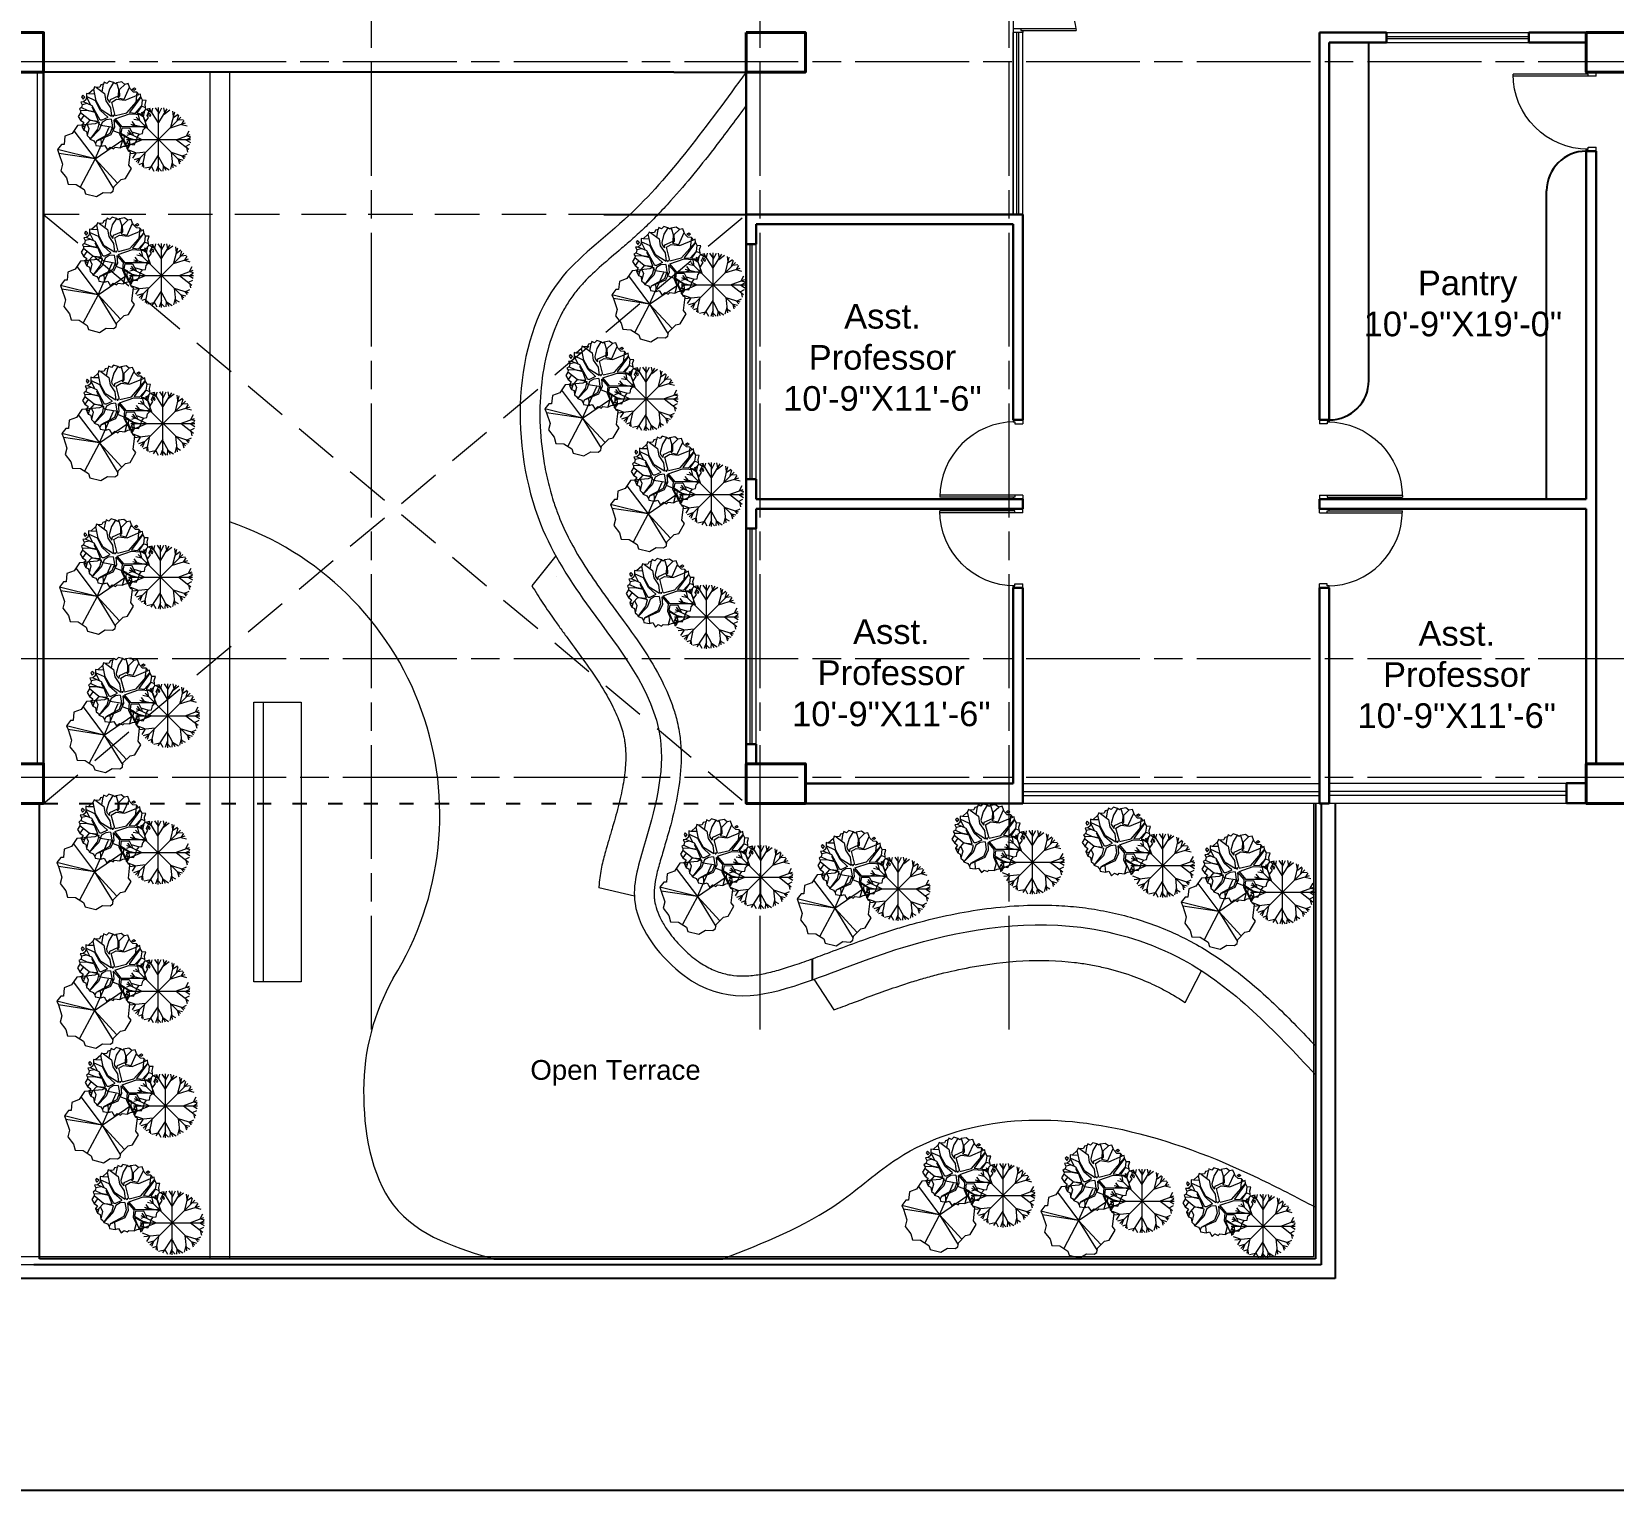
# Model space of a CAD drawing. Header units: inches. Extents: x -12 to 20935469, y -1604 to 24729220.
# Drawn here: x 20824778 to 20825578, y 24716552 to 24717290 of the extents above; entities that cross this region are included whole.
import ezdxf

# ---------------------------------------------------------------- set-up
doc = ezdxf.new("R2010")
doc.units = ezdxf.units.IN
doc.header["$LTSCALE"] = 0.03
doc.header["$MEASUREMENT"] = 0
for name, pattern in [('ACAD_ISO03W100', [30, 12, -18]), ('ACAD_ISO08W100', [36, 24, -3, 6, -3]), ('DASHED2', [0.375, 0.25, -0.125])]:
    doc.linetypes.add(name, pattern=pattern)
for name, color, linetype, lineweight in [('column', 1, 'Continuous', 40), ('Door', 7, 'Continuous', 18), ('Dot', 253, 'Continuous', 0), ('Grid Line', 252, 'Continuous', 18), ('Hatch', 253, 'Continuous', 15), ('hatch-1', 253, 'Continuous', 5), ('ILLUSTR-TREE', 74, 'Continuous', 0), ('Main Wall', 7, 'Continuous', 30), ('wind.', 150, 'Continuous', 20)]:
    doc.layers.add(name, color=color, linetype=linetype, lineweight=lineweight)
doc.layers.add('FUR', color=251, linetype='Continuous')
doc.layers.add('TEXT', color=7, linetype='Continuous')
doc.styles.add('2', font='swisscl.ttf')
doc.styles.add('ATTR', font='romans.shx', dxfattribs={"width": 0.8, "height": 0.7})

# ---------------------------------------------------------------- blocks, each defined once
blk = doc.blocks.new('fff')
at = {"layer": 'Grid Line', "color": 252, "linetype": 'ACAD_ISO08W100', "lineweight": 9, "ltscale": 80, "true_color": 0x939598}
for p, q in [((20831844.25, 24723521.1), (20831844.25, 24724698.78)), ((20832040.78, 24723521.1), (20832040.78, 24724698.78)), ((20832166.78, 24723521.11), (20832166.78, 24724698.79)), ((20833096.95, 24724010.75), (20830726.15, 24724010.75)), ((20833096.95, 24723708.72), (20830726.15, 24723708.72)), ((20833096.95, 24723648.75), (20830726.15, 24723648.75))]:
    blk.add_line(p, q, dxfattribs=at)
blk = doc.blocks.new('A$C36295410')
at = {"layer": 'Door'}
for p, q in [((1, 4), (1, 32)), ((2, 0), (2, 31.98)), ((58, 0), (58, 31.98)), ((59, 4), (59, 32)), ((1, 5), (0, 5)), ((2, 4), (1, 4)), ((58, 4), (59, 4)), ((59, 5), (60, 5)), ((2, 0), (0, 0)), ((58, 0), (60, 0))]:
    blk.add_line(p, q, dxfattribs=at)
for centre, start, end in [((-2.53, -0.34), 0.59063, 83.77826), ((62.53, -0.34), 96.22174, 179.40937)]:
    blk.add_arc(centre, 32.53, start, end, dxfattribs=at)
blk = doc.blocks.new('$D40')
at = {"layer": 'Door'}
for p, q in [((1, 4), (1, 42)), ((2, 0), (2, 41.99)), ((1, 5), (0, 5)), ((2, 0), (0, 0)), ((2, 4), (1, 4)), ((39, 4), (38, 4)), ((38, 4), (38, 0)), ((40, 0), (38, 0)), ((40, 5), (38.99, 5)), ((39, 5), (39, 4))]:
    blk.add_line(p, q, dxfattribs=at)
blk.add_arc((1, 4), 38, 0, 90, dxfattribs=at)
blk = doc.blocks.new('TREE_009')
at = {"layer": 'ILLUSTR-TREE'}
for p, q in [((-12174.2, 13910.3), (-12175.7, 13905.2)), ((-12166.7, 13906.7), (-12174.2, 13910.3)), ((-12160.5, 13912.9), (-12166.7, 13906.7)), ((-12149.3, 13909.5), (-12160.5, 13912.9)), ((-12149.3, 13909.5), (-12160.3, 13891.8)), ((-12144, 13905.9), (-12149.3, 13909.5)), ((-12140.5, 13908.8), (-12144, 13905.9)), ((-12126.8, 13911.1), (-12140.5, 13908.8)), ((-12140.5, 13908.8), (-12134.4, 13889)), ((-12118.3, 13904.7), (-12126.8, 13911.1)), ((-12108.9, 13906.7), (-12118.3, 13904.7)), ((-12105.2, 13896.8), (-12108.9, 13906.7)), ((-12232, 13875), (-12235.4, 13870.6)), ((-12235.4, 13870.6), (-12231.3, 13864.4)), ((-12226.5, 13869.7), (-12232, 13875)), ((-12231.3, 13864.4), (-12226.5, 13869.7)), ((-12223.7, 13862.7), (-12230.1, 13857.3)), ((-12222.4, 13870.7), (-12223.7, 13862.7)), ((-12222.4, 13880.3), (-12222.4, 13870.7)), ((-12216.4, 13879.1), (-12222.4, 13880.3)), ((-12197.7, 13860.1), (-12222.4, 13871.4)), ((-12222.4, 13870.7), (-12212.5, 13850.2)), ((-12202.6, 13891.8), (-12216.4, 13879.1)), ((-12199.9, 13878.4), (-12216.4, 13879.1)), ((-12200.4, 13897.9), (-12202.6, 13891.8)), ((-12196, 13860.1), (-12202.6, 13891.8)), ((-12195.5, 13896.1), (-12200.4, 13897.9)), ((-12185.9, 13897), (-12195.5, 13896.1)), ((-12195.5, 13896.1), (-12173.5, 13879.8)), ((-12183.2, 13903.2), (-12185.9, 13897)), ((-12175.7, 13905.2), (-12183.2, 13903.2)), ((-12179.5, 13884.1), (-12175.7, 13905.2)), ((-12173.5, 13879.8), (-12170.2, 13860.1)), ((-12160.3, 13891.8), (-12166.3, 13869.3)), ((-12166.3, 13869.3), (-12165.2, 13863.6)), ((-12165.2, 13863.6), (-12158.6, 13855.2)), ((-12158.6, 13855.2), (-12157.5, 13863.6)), ((-12157.5, 13863.6), (-12135.5, 13873.5)), ((-12153.7, 13856.6), (-12140.5, 13864.3)), ((-12140.5, 13864.3), (-12117.3, 13861.5)), ((-12132.7, 13872.8), (-12137.2, 13867.9)), ((-12136.6, 13867.9), (-12120.1, 13864.3)), ((-12135, 13873.5), (-12134.4, 13890.4)), ((-12133.3, 13891.1), (-12132.7, 13872.8)), ((-12132.1, 13891.3), (-12118.3, 13904.7)), ((-12120.1, 13864.3), (-12105.2, 13896.8)), ((-12117.3, 13861.5), (-12079.9, 13877)), ((-12112.4, 13827.6), (-12075, 13870.7)), ((-12102.7, 13891.7), (-12105.2, 13896.8)), ((-12075, 13870), (-12105.2, 13828.4)), ((-12095.1, 13883.8), (-12102.7, 13891.7)), ((-12097.9, 13891.8), (-12092.4, 13895.4)), ((-12093, 13888.3), (-12097.9, 13891.8)), ((-12085.4, 13883.4), (-12095.1, 13883.8)), ((-12088, 13891.8), (-12093, 13888.3)), ((-12092.4, 13895.4), (-12088, 13891.8)), ((-12085.4, 13883.4), (-12088.7, 13855.2)), ((-12079.9, 13877), (-12085.4, 13883.4)), ((-12075.9, 13878.5), (-12079.9, 13877)), ((-12075, 13870.7), (-12075.9, 13878.5)), ((-12070, 13861.5), (-12075, 13870.7)), ((-12238.9, 13827.6), (-12245.1, 13817.7)), ((-12235.6, 13841.8), (-12241.6, 13838)), ((-12241.6, 13838), (-12238.4, 13832.6)), ((-12238.4, 13832.6), (-12238.9, 13827.6)), ((-12213.6, 13807.2), (-12238.9, 13827.6)), ((-12221.3, 13833.3), (-12238.4, 13832.6)), ((-12229.6, 13819.9), (-12238.4, 13807.2)), ((-12230.1, 13857.3), (-12237.5, 13856.5)), ((-12237.5, 13856.5), (-12234, 13849.5)), ((-12234, 13849.5), (-12235.6, 13841.8)), ((-12235.6, 13841.8), (-12220.2, 13834.7)), ((-12220.8, 13852.3), (-12234, 13849.5)), ((-12206.5, 13846.7), (-12230.1, 13857.3)), ((-12198.8, 13828.4), (-12221.3, 13833.3)), ((-12220.2, 13834.7), (-12201.5, 13831.2)), ((-12185, 13807.2), (-12206.5, 13846.7)), ((-12202.1, 13833.3), (-12206.5, 13842.5)), ((-12201.5, 13831.2), (-12202.1, 13833.3)), ((-12190, 13805.1), (-12198.8, 13828.4)), ((-12184.5, 13834), (-12197.7, 13860.1)), ((-12182.3, 13835.4), (-12196, 13860.1)), ((-12164.1, 13815.7), (-12184.5, 13834)), ((-12154.2, 13817.8), (-12182.3, 13835.4)), ((-12170.2, 13860.1), (-12157, 13841.1)), ((-12157, 13841.1), (-12154.2, 13818.5)), ((-12144.3, 13820.6), (-12153.7, 13856.6)), ((-12150.4, 13819.9), (-12150.9, 13817.8)), ((-12147.6, 13820.6), (-12150.4, 13819.9)), ((-12148.7, 13818.5), (-12147.6, 13820.6)), ((-12144.3, 13811.4), (-12105.8, 13824.8)), ((-12143.8, 13819.9), (-12112.4, 13827.6)), ((-12105.8, 13824.8), (-12070.6, 13822.7)), ((-12105.2, 13828.4), (-12089.3, 13826.9)), ((-12089.3, 13826.9), (-12072.8, 13845.3)), ((-12072.8, 13845.3), (-12085.4, 13826.9)), ((-12085.4, 13826.2), (-12071.1, 13824.8)), ((-12072.2, 13845.3), (-12070, 13861.5)), ((-12072.2, 13845.3), (-12062.3, 13841.8)), ((-12071.1, 13824.8), (-12061.2, 13836.1)), ((-12070.6, 13822.7), (-12061.8, 13803)), ((-12060.1, 13860.9), (-12070, 13861.5)), ((-12063.5, 13850.3), (-12060.1, 13860.9)), ((-12062.3, 13841.8), (-12063.5, 13850.3)), ((-12061.2, 13836.1), (-12062.3, 13841.8)), ((-12049.1, 13838.8), (-12061.2, 13836.1)), ((-12058, 13820.3), (-12049.1, 13838.8)), ((-12053.9, 13815), (-12058, 13820.3)), ((-12051.8, 13826.5), (-12053.9, 13822.1)), ((-12053.9, 13822.1), (-12049.7, 13817.7)), ((-12047.7, 13822.1), (-12051.8, 13826.5)), ((-12049.7, 13817.7), (-12047.7, 13822.1)), ((-12245.1, 13817.7), (-12238.4, 13807.2)), ((-12238.4, 13807.2), (-12229.9, 13800.9)), ((-12229.9, 13800.9), (-12235.1, 13793.1)), ((-12227.4, 13788.9), (-12235.1, 13793.1)), ((-12235.1, 13793.1), (-12232.7, 13786.8)), ((-12232.7, 13786.8), (-12229.6, 13780.4)), ((-12225.7, 13793.1), (-12229.6, 13780.4)), ((-12229.6, 13780.4), (-12222.4, 13777.1)), ((-12213.6, 13807.2), (-12225.7, 13793.1)), ((-12222.4, 13777.1), (-12220.8, 13765.6)), ((-12221.3, 13797.3), (-12215.8, 13785.3)), ((-12215.8, 13785.3), (-12220.8, 13765.6)), ((-12186.7, 13800.8), (-12213.6, 13807.2)), ((-12213.1, 13807.2), (-12190, 13805.1)), ((-12212.5, 13755), (-12191.6, 13783.2)), ((-12187.8, 13781.1), (-12212.5, 13755.7)), ((-12191.1, 13783.2), (-12186.7, 13800.8)), ((-12180.1, 13801.6), (-12187.8, 13781.1)), ((-12180.6, 13807.2), (-12185, 13807.2)), ((-12164.1, 13815), (-12180.6, 13807.2)), ((-12168.5, 13808.6), (-12180.1, 13801.6)), ((-12155.3, 13810), (-12168.5, 13808.6)), ((-12152, 13789.6), (-12158.6, 13771.2)), ((-12146.5, 13787.4), (-12155.9, 13767.7)), ((-12155.3, 13810), (-12152, 13789.6)), ((-12150.9, 13817.8), (-12148.7, 13818.5)), ((-12148.2, 13809.3), (-12131.1, 13789.6)), ((-12148.2, 13808.6), (-12146.5, 13787.4)), ((-12144.3, 13810.7), (-12127.2, 13790.3)), ((-12131.1, 13789.6), (-12132.7, 13769.8)), ((-12126.7, 13786), (-12128.9, 13772.6)), ((-12127.2, 13790.3), (-12064.5, 13790.3)), ((-12126.7, 13786), (-12105.2, 13786.7)), ((-12105.2, 13786.7), (-12095.9, 13768.4)), ((-12070.4, 13771), (-12068.3, 13781.5)), ((-12068.3, 13781.5), (-12063.5, 13786.8)), ((-12064.5, 13790.3), (-12061.4, 13796.5)), ((-12063.5, 13786.8), (-12064.5, 13790.3)), ((-12061.8, 13803), (-12053.9, 13815)), ((-12061.4, 13796.5), (-12061.8, 13803)), ((-12220.8, 13765.6), (-12214.8, 13760.4)), ((-12214.8, 13760.4), (-12212.5, 13755.7)), ((-12212.5, 13755.7), (-12202.4, 13751.6)), ((-12202.4, 13751.6), (-12197.7, 13744.4)), ((-12194.9, 13750.8), (-12197.7, 13744.4)), ((-12197.7, 13744.4), (-12196.9, 13739.2)), ((-12196.9, 13739.2), (-12181.7, 13736.7)), ((-12158.6, 13771.2), (-12194.9, 13751.5)), ((-12155.9, 13767.7), (-12194.9, 13750.8)), ((-12183.4, 13755), (-12181.7, 13736.7)), ((-12181.7, 13736.7), (-12172.8, 13739.2)), ((-12172.8, 13739.2), (-12165.3, 13726.9)), ((-12165.3, 13726.9), (-12157.7, 13733.9)), ((-12157.7, 13733.9), (-12148.8, 13729.5)), ((-12148.8, 13729.5), (-12144.6, 13733.9)), ((-12144.6, 13733.9), (-12130.5, 13732.4)), ((-12132.7, 13769.8), (-12125, 13752.9)), ((-12125, 13752.9), (-12130.5, 13732.4)), ((-12130.5, 13732.4), (-12122, 13736.6)), ((-12130, 13769.8), (-12116.2, 13737.4)), ((-12129.4, 13769.1), (-12106.3, 13757.1)), ((-12128.9, 13772.6), (-12106.3, 13758.5)), ((-12122, 13736.6), (-12116.2, 13737.4)), ((-12116.2, 13737.4), (-12112.3, 13748)), ((-12108.3, 13740.7), (-12113.8, 13737.2)), ((-12113.8, 13737.2), (-12113.2, 13730.1)), ((-12113.2, 13730.1), (-12107.7, 13734.4)), ((-12112.3, 13748), (-12105.2, 13742.3)), ((-12107.7, 13734.4), (-12108.3, 13740.7)), ((-12106.3, 13758.5), (-12086, 13753.6)), ((-12106.3, 13757.1), (-12105.2, 13742.3)), ((-12105.2, 13742.3), (-12093.1, 13741)), ((-12099.7, 13776.2), (-12078.3, 13769.8)), ((-12093.1, 13741), (-12086, 13753.6)), ((-12086, 13753.6), (-12084.8, 13761.3)), ((-12084.8, 13761.3), (-12078.3, 13769.8)), ((-12078.3, 13769.8), (-12070.4, 13771))]:
    blk.add_line(p, q, dxfattribs=at)
at = {"layer": 'ILLUSTR-TREE', "style": 'ATTR', "width": 0.8, "flags": 9}
blk.add_attdef('ESTCODE', (-12147.6, 13820.6), '', height=1.05, dxfattribs=at)
blk = doc.blocks.new('TREE_018')
at = {"layer": 'ILLUSTR-TREE'}
for p, q in [((-11053.7, 14115.6), (-11060.6, 14112.1)), ((-11046.1, 14107.7), (-11053.7, 14115.6)), ((-11138.3, 14080.3), (-11140.4, 14059.2)), ((-11119.7, 14087.4), (-11138.3, 14080.3)), ((-11106, 14107.7), (-11119.7, 14087.4)), ((-11115.1, 14094.2), (-11061.1, 14022.2)), ((-11060.6, 14112.1), (-11106, 14107.7)), ((-11061.1, 14022.2), (-11025.1, 14103.2)), ((-11061.1, 14022.2), (-10987.7, 14072.4)), ((-11014.5, 14102.4), (-11046.1, 14107.7)), ((-11014.5, 14094.4), (-11014.5, 14102.4)), ((-10985.6, 14083), (-11014.5, 14094.4)), ((-10987, 14070.6), (-10985.6, 14083)), ((-11147.2, 14059.2), (-11157.5, 14046)), ((-11061.1, 14022.2), (-11157.5, 14046)), ((-11157.5, 14046), (-11153.4, 14036.3)), ((-11061.1, 14022.2), (-11153.4, 14036.3)), ((-11153.4, 14036.3), (-11144.5, 14008.9)), ((-11140.4, 14059.2), (-11147.2, 14059.2)), ((-10975.3, 14042.4), (-10987, 14070.6)), ((-10970.5, 14039.8), (-10975.3, 14042.4)), ((-10974.6, 14006.3), (-10970.5, 14039.8)), ((-11144.5, 14008.9), (-11148.6, 13992.2)), ((-11148.6, 13992.2), (-11134.2, 13973.7)), ((-11061.1, 14022.2), (-11099.1, 13950.3)), ((-11061.1, 14022.2), (-11003.8, 13960)), ((-11061.1, 14022.2), (-11013.8, 13945.4)), ((-10982.9, 13971.9), (-10967.7, 13997.5)), ((-10967.7, 13997.5), (-10974.6, 14006.3)), ((-11134.2, 13973.7), (-11130, 13957.8)), ((-11130, 13957.8), (-11109.4, 13956.9)), ((-11109.4, 13956.9), (-11088.8, 13943.7)), ((-11014.5, 13940.2), (-11013.1, 13950.7)), ((-11013.1, 13950.7), (-10994.6, 13969.2)), ((-10994.6, 13969.2), (-10982.9, 13971.9)), ((-11088.8, 13943.7), (-11085.3, 13933.1)), ((-11085.3, 13933.1), (-11057.8, 13926)), ((-11057.8, 13926), (-11040.6, 13936.6)), ((-11040.6, 13936.6), (-11021.4, 13935.7)), ((-11021.4, 13935.7), (-11014.5, 13940.2))]:
    blk.add_line(p, q, dxfattribs=at)
at = {"layer": 'ILLUSTR-TREE', "style": 'ATTR', "width": 0.8, "flags": 9}
blk.add_attdef('ESTCODE', (-11061.1, 14022.2), '', height=1.05, dxfattribs=at)
blk = doc.blocks.new('TREE_007')
at = {"layer": 'ILLUSTR-TREE'}
for p, q in [((-12481.3, 14091.7), (-12477.4, 14109.3)), ((-12456, 14102.3), (-12471.4, 14111.4)), ((-12438.9, 14074.7), (-12463.7, 14114.2)), ((-12457.6, 14104.4), (-12454.9, 14116.4)), ((-12438.3, 14103.7), (-12447.7, 14117.1)), ((-12438.6, 13937.8), (-12438.6, 14117.8)), ((-12438.3, 14100.1), (-12429.5, 14117.1)), ((-12438.3, 14075.5), (-12414.1, 14114.2)), ((-12420.7, 14103), (-12423.5, 14117.1)), ((-12422.9, 14099.4), (-12407, 14111.4)), ((-12396.5, 14092.4), (-12398.7, 14107.9)), ((-12504.9, 14067.7), (-12521.4, 14062.8)), ((-12470.8, 14059.9), (-12517, 14070.5)), ((-12503.3, 14067), (-12512.6, 14079)), ((-12492.3, 14081.1), (-12508.2, 14084.6)), ((-12375.6, 14090.8), (-12501.6, 13964.8)), ((-12501.6, 14090.8), (-12375.6, 13964.8)), ((-12491.7, 14081.1), (-12495, 14097.3)), ((-12480.7, 14091), (-12492.8, 14099.4)), ((-12469.7, 14059.9), (-12485.7, 14105.1)), ((-12405.3, 14061.3), (-12362.4, 14074.7)), ((-12403.7, 14062.8), (-12393.2, 14105.8)), ((-12396.5, 14090.3), (-12383.9, 14099.4)), ((-12386.6, 14080.4), (-12381.7, 14097.3)), ((-12382.8, 14083.2), (-12369, 14084.6)), ((-12374.5, 14070.5), (-12358.6, 14066.3)), ((-12372.9, 14071.2), (-12366.3, 14081.8)), ((-12528.6, 14027.8), (-12348.6, 14027.8)), ((-12516.5, 14027.5), (-12528, 14021.1)), ((-12516.5, 14043), (-12527.5, 14039.5)), ((-12518.1, 14026.8), (-12527.5, 14033.8)), ((-12485.1, 14026.8), (-12526.9, 14009.2)), ((-12485.1, 14027.5), (-12526.4, 14047.2)), ((-12513.7, 14041.6), (-12523.6, 14054.3)), ((-12389.4, 14027.5), (-12349.8, 14042.3)), ((-12387.7, 14027.5), (-12353.1, 14000.7)), ((-12361.9, 14027.5), (-12349.2, 14019.7)), ((-12360.2, 14038.8), (-12352.5, 14052.9)), ((-12360.2, 14027.5), (-12349.2, 14033.8)), ((-12358.6, 14038.8), (-12349.2, 14036)), ((-12515.9, 14014.1), (-12526.9, 14017.6)), ((-12520.3, 14012), (-12525.3, 14005.6)), ((-12502.7, 13990.8), (-12522.5, 13997.9)), ((-12473.6, 13992.9), (-12518.7, 13988)), ((-12502.7, 13989.4), (-12511.5, 13975.3)), ((-12491.2, 13976), (-12507.7, 13971.1)), ((-12491.2, 13974.6), (-12496.7, 13960.5)), ((-12477.4, 13988.7), (-12485.1, 13952)), ((-12439.4, 13983.8), (-12465.9, 13942.9)), ((-12438.9, 13979.5), (-12418.5, 13941.4)), ((-12403.1, 13992.2), (-12363.5, 13979.5)), ((-12403.1, 13992.2), (-12398.7, 13948.5)), ((-12385.5, 13974.6), (-12370.1, 13970.4)), ((-12374, 13983.1), (-12366.3, 13973.9)), ((-12370.7, 13982.3), (-12358.6, 13988)), ((-12363, 14008.4), (-12350.3, 14014.8)), ((-12360.2, 14006.3), (-12356.9, 13992.9)), ((-12482.9, 13961.2), (-12493.9, 13957)), ((-12482.4, 13961.2), (-12481.3, 13949.2)), ((-12460.4, 13950.6), (-12477.4, 13947.1)), ((-12459.3, 13952.7), (-12452.1, 13939.3)), ((-12438.9, 13957), (-12445.5, 13938.6)), ((-12438.3, 13947.8), (-12430.6, 13939.3)), ((-12425.7, 13953.4), (-12426.8, 13939.3)), ((-12424.6, 13953.4), (-12408.6, 13942.9)), ((-12400.4, 13964), (-12405.3, 13945)), ((-12399.3, 13959.1), (-12389.4, 13953.4)), ((-12383.3, 13972.5), (-12380, 13959.8))]:
    blk.add_line(p, q, dxfattribs=at)
at = {"layer": 'ILLUSTR-TREE', "style": 'ATTR', "width": 0.8, "flags": 9}
blk.add_attdef('ESTCODE', (-12438.6, 14027.8), '', height=1.05, dxfattribs=at)

msp = doc.modelspace()

# ---------------------------------------------------------------- linework, layer by layer
for p, q in [((20825454.37, 24717113.69), (20825454.37, 24717284.69)), ((20824921.5, 24717269.69), (20824783.87, 24717269.69)), ((20824921.5, 24717269.69), (20824783.87, 24717269.69)), ((20824783.87, 24717269.69), (20824783.87, 24717033.86)), ((20824783.87, 24716899.69), (20824783.87, 24717269.69)), ((20825102.8, 24717269.71), (20824921.5, 24717269.71)), ((20825102.8, 24717269.71), (20825139.4, 24717269.73)), ((20825564.37, 24717229.69), (20825564.37, 24717229.69)), ((20825544.37, 24717053.69), (20825544.37, 24717209.69)), ((20825067.4, 24717197.69), (20825139.37, 24717197.69)), ((20825139.37, 24717182.69), (20825144.4, 24717182.69)), ((20825434.37, 24717093.69), (20825434.37, 24717093.69)), ((20825139.37, 24716929.69), (20825144.4, 24716929.69)), ((20825139.37, 24716919.69), (20825144.4, 24716919.69)), ((20824781.87, 24716669.22), (20824781.87, 24716899.69)), ((20825427.34, 24716899.69), (20825427.34, 24716669.22)), ((20825430.34, 24716899.69), (20825430.34, 24716666.22)), ((20825437.34, 24716899.69), (20825437.34, 24716659.22)), ((20825437.34, 24716899.69), (20825437.34, 24716659.22)), ((20825172.93, 24716810.46), (20825172.93, 24716821.09)), ((20825430.34, 24716666.22), (20824778.87, 24716666.22)), ((20825427.34, 24716669.22), (20824781.87, 24716669.22)), ((20825011.61, 24716669.22), (20825127.6, 24716669.22)), ((20825437.34, 24716659.22), (20824753.87, 24716659.22)), ((20825437.34, 24716659.22), (20824753.87, 24716659.22))]:
    msp.add_line(p, q)
at = {"lineweight": 9}
for p, q in [((20824867.96, 24717269.69), (20824867.96, 24716669.22)), ((20824877.96, 24717269.69), (20824877.96, 24716669.22)), ((20825043.09, 24717024.96), (20825030.98, 24717009.73)), ((20824895.18, 24716809.3), (20824895.18, 24716950.92)), ((20825082.77, 24716852.67), (20825064.81, 24716856.87)), ((20825361.47, 24716798.89), (20825369.68, 24716815.03)), ((20825173.62, 24716810.74), (20825183.65, 24716795.19))]:
    msp.add_line(p, q, dxfattribs=at)
at = {"linetype": 'ACAD_ISO03W100', "ltscale": 20}
msp.add_line((20824783.87, 24716899.69), (20825139.37, 24716899.69), dxfattribs=at)
at = {"lineweight": 9}
msp.add_lwpolyline([(20824890.18, 24716950.92), (20824914.18, 24716950.92), (20824914.18, 24716809.3), (20824890.18, 24716809.3)], close=True, dxfattribs=at)
for centre, start, end in [((20825564.37, 24717209.69), 90, 180), ((20825434.37, 24717113.69), 270, 0)]:
    msp.add_arc(centre, 20, start, end)
msp.add_arc((20824827.91, 24716893.84), 156.45, 328.1554, 71.33964, dxfattribs=at)
for points, knots in [([(20825139.37, 24717269.69), (20825119.8, 24717242.93), (20825087.74, 24717199.09), (20825021.06, 24717153.76), (20825019.51, 24717058.78), (20825063.73, 24716991.78), (20825105.44, 24716940.64), (20825090.14, 24716885.54), (20825077.4, 24716844.71), (20825117.46, 24716795.32), (20825162.36, 24716804.95), (20825224.52, 24716831.53), (20825296.72, 24716844.06), (20825373.55, 24716820.11), (20825406.71, 24716784.51), (20825427.34, 24716762.37)], [0, 0, 0, 0, 75.891033, 124.319994, 247.72063, 297.545911, 371.518985, 427.850137, 457.287964, 500.98856, 579.149679, 641.264129, 732.991685, 786.998884, 875.950909, 875.950909, 875.950909, 875.950909]), ([(20825139.4, 24717252.82), (20825134.48, 24717246.13), (20825129.54, 24717239.48), (20825116.86, 24717222.97), (20825109.08, 24717213.34), (20825098.81, 24717201.94), (20825096.47, 24717199.43), (20825092.07, 24717194.91), (20825090.02, 24717192.87), (20825086.97, 24717189.96), (20825085.99, 24717189.04), (20825084.03, 24717187.25), (20825083.05, 24717186.37), (20825080.15, 24717183.79), (20825078.23, 24717182.14), (20825072.79, 24717177.49), (20825069.37, 24717174.63), (20825063.01, 24717169.02), (20825060.07, 24717166.27), (20825056.12, 24717162.08), (20825054.89, 24717160.69), (20825053.01, 24717158.38), (20825052.32, 24717157.49), (20825050.98, 24717155.66), (20825050.33, 24717154.72), (20825048.44, 24717151.83), (20825047.26, 24717149.81), (20825043.49, 24717142.64), (20825041.3, 24717137.09), (20825037.87, 24717125.28), (20825036.64, 24717119.03), (20825035.13, 24717106.14), (20825034.85, 24717099.51), (20825035.22, 24717086.19), (20825035.87, 24717079.5), (20825037.58, 24717069.09), (20825038.36, 24717065.28), (20825040.13, 24717058.14), (20825041.1, 24717054.79), (20825042.9, 24717049.35), (20825043.68, 24717047.21), (20825046.15, 24717040.93), (20825048, 24717036.91), (20825052.08, 24717029.03), (20825054.31, 24717025.17), (20825059.37, 24717017.06), (20825062.25, 24717012.81), (20825066.96, 24717006.15), (20825068.67, 24717003.77), (20825072.19, 24716998.96), (20825073.99, 24716996.53), (20825079.52, 24716988.98), (20825083.29, 24716983.75), (20825090.45, 24716972.94), (20825093.84, 24716967.35), (20825098.98, 24716957.11), (20825100.92, 24716952.58), (20825103.23, 24716945.61), (20825103.9, 24716943.3), (20825104.85, 24716939.27), (20825105.19, 24716937.58), (20825105.68, 24716934.57), (20825105.86, 24716933.27), (20825106.14, 24716930.67), (20825106.24, 24716929.37), (20825106.46, 24716925.48), (20825106.48, 24716922.9), (20825106.21, 24716914.94), (20825105.56, 24716909.61), (20825103.7, 24716899.11), (20825102.5, 24716893.95), (20825100.43, 24716886.12), (20825099.66, 24716883.38), (20825098.48, 24716879.31), (20825098.08, 24716877.95), (20825097.27, 24716875.23), (20825096.87, 24716873.88), (20825096.08, 24716871.24), (20825095.7, 24716869.95), (20825094.65, 24716866.26), (20825094.05, 24716863.94), (20825093.16, 24716859.57), (20825092.88, 24716857.52), (20825092.73, 24716854.69), (20825092.73, 24716853.82), (20825092.81, 24716852.15), (20825092.88, 24716851.35), (20825093.22, 24716849.07), (20825093.61, 24716847.49), (20825094.75, 24716844.2), (20825095.48, 24716842.5), (20825097.26, 24716839.07), (20825098.3, 24716837.34), (20825101.25, 24716833.01), (20825103.33, 24716830.44), (20825107.77, 24716825.72), (20825110.12, 24716823.56), (20825113.66, 24716820.74), (20825114.87, 24716819.86), (20825117.24, 24716818.28), (20825118.41, 24716817.58), (20825121.88, 24716815.69), (20825124.14, 24716814.74), (20825128.59, 24716813.34), (20825130.79, 24716812.88), (20825135.26, 24716812.37), (20825137.53, 24716812.31), (20825142.2, 24716812.54), (20825144.61, 24716812.84), (20825149.58, 24716813.74), (20825152.14, 24716814.34), (20825157.41, 24716815.8), (20825160.12, 24716816.64), (20825164.43, 24716818.08), (20825165.96, 24716818.6), (20825169.05, 24716819.69), (20825170.61, 24716820.24), (20825175.34, 24716821.96), (20825178.55, 24716823.16), (20825190.37, 24716827.6), (20825199.38, 24716831.02), (20825211.67, 24716835.09), (20825214.38, 24716835.95), (20825219.88, 24716837.62), (20825222.68, 24716838.43), (20825231.18, 24716840.74), (20825237, 24716842.15), (20825254.81, 24716845.8), (20825267.15, 24716847.48), (20825285.13, 24716848.26), (20825290.63, 24716848.27), (20825300.06, 24716847.86), (20825303.99, 24716847.56), (20825312.02, 24716846.66), (20825316.11, 24716846.04), (20825324.24, 24716844.49), (20825328.27, 24716843.56), (20825340.22, 24716840.31), (20825348, 24716837.53), (20825358.5, 24716832.78), (20825361.48, 24716831.32), (20825368.09, 24716827.78), (20825371.68, 24716825.65), (20825378.64, 24716821.15), (20825382.02, 24716818.78), (20825393.19, 24716810.38), (20825400.56, 24716803.9), (20825414.42, 24716790.61), (20825420.94, 24716783.82), (20825427.34, 24716777.02)], [10.368727, 10.368727, 10.368727, 10.368727, 29.358269, 29.358269, 58.716538, 58.716538, 67.310175, 67.310175, 74.734432, 74.734432, 78.265395, 78.265395, 81.796359, 81.796359, 88.858286, 88.858286, 102.308176, 102.308176, 115.758067, 115.758067, 122.383944, 122.383944, 126.480238, 126.480238, 130.576532, 130.576532, 138.769119, 138.769119, 158.54932, 158.54932, 178.32952, 178.32952, 198.109721, 198.109721, 217.889922, 217.889922, 229.530459, 229.530459, 240.194525, 240.194525, 247.339527, 247.339527, 261.629533, 261.629533, 275.919538, 275.919538, 291.909953, 291.909953, 300.681127, 300.681127, 309.452301, 309.452301, 327.512812, 327.512812, 345.573323, 345.573323, 359.101386, 359.101386, 365.632441, 365.632441, 370.283663, 370.283663, 373.785157, 373.785157, 377.28665, 377.28665, 384.289638, 384.289638, 398.944414, 398.944414, 413.59919, 413.59919, 421.628616, 421.628616, 425.715041, 425.715041, 429.834715, 429.834715, 433.954388, 433.954388, 441.954237, 441.954237, 449.954086, 449.954086, 453.703009, 453.703009, 457.275724, 457.275724, 464.057045, 464.057045, 470.838367, 470.838367, 477.619688, 477.619688, 488.14085, 488.14085, 498.662012, 498.662012, 504.233316, 504.233316, 509.80462, 509.80462, 521.092662, 521.092662, 532.380703, 532.380703, 543.668745, 543.668745, 554.956786, 554.956786, 566.244827, 566.244827, 577.532869, 577.532869, 583.663299, 583.663299, 589.793729, 589.793729, 602.05459, 602.05459, 634.040824, 634.040824, 642.873949, 642.873949, 651.707073, 651.707073, 669.373322, 669.373322, 704.70582, 704.70582, 720.137626, 720.137626, 731.120155, 731.120155, 742.625512, 742.625512, 754.130868, 754.130868, 777.141581, 777.141581, 786.43109, 786.43109, 798.221524, 798.221524, 810.011958, 810.011958, 838.230583, 838.230583, 865.488921, 865.488921, 865.488921, 865.488921]), ([(20825030.98, 24717009.73), (20825032.78, 24717006.73), (20825034.64, 24717003.8), (20825038.48, 24716998), (20825040.45, 24716995.14), (20825043.63, 24716990.65), (20825044.82, 24716988.99), (20825047.21, 24716985.69), (20825048.41, 24716984.05), (20825051.98, 24716979.18), (20825054.34, 24716975.98), (20825059.64, 24716968.62), (20825062.52, 24716964.5), (20825067.7, 24716956.41), (20825070.01, 24716952.44), (20825073.39, 24716945.65), (20825074.62, 24716942.77), (20825076.57, 24716937.17), (20825077.3, 24716934.45), (20825077.89, 24716931.05), (20825078, 24716930.33), (20825078.18, 24716928.84), (20825078.25, 24716928.08), (20825078.42, 24716925.77), (20825078.46, 24716924.17), (20825078.39, 24716919.44), (20825078.11, 24716916.17), (20825077.13, 24716909.32), (20825076.44, 24716905.76), (20825074.74, 24716898.42), (20825073.74, 24716894.65), (20825072.27, 24716889.46), (20825071.88, 24716888.1), (20825071.2, 24716885.8), (20825070.93, 24716884.87), (20825070.37, 24716882.98), (20825070.08, 24716882.02), (20825069.23, 24716879.19), (20825068.66, 24716877.27), (20825067.41, 24716872.78), (20825066.75, 24716870.18), (20825065.62, 24716864.66), (20825065.16, 24716861.74), (20825064.88, 24716858.06), (20825064.84, 24716857.47), (20825064.81, 24716856.87)], [272.437846, 272.437846, 272.437846, 272.437846, 282.117893, 282.117893, 291.939706, 291.939706, 297.748218, 297.748218, 303.556731, 303.556731, 315.173756, 315.173756, 330.601296, 330.601296, 346.028835, 346.028835, 357.828073, 357.828073, 369.62731, 369.62731, 372.889372, 372.889372, 376.151434, 376.151434, 382.675557, 382.675557, 394.838185, 394.838185, 407.000812, 407.000812, 419.163439, 419.163439, 423.464634, 423.464634, 426.379797, 426.379797, 429.370481, 429.370481, 434.986782, 434.986782, 441.866899, 441.866899, 448.747016, 448.747016, 450.044709, 450.044709, 450.044709, 450.044709]), ([(20825183.65, 24716795.19), (20825186.72, 24716796.32), (20825189.77, 24716797.46), (20825200.22, 24716801.39), (20825207.63, 24716804.18), (20825217.79, 24716807.63), (20825220.38, 24716808.48), (20825225.37, 24716810.04), (20825227.77, 24716810.76), (20825232.63, 24716812.13), (20825235.09, 24716812.79), (20825242.52, 24716814.67), (20825247.57, 24716815.79), (20825261.45, 24716818.37), (20825270.38, 24716819.51), (20825288.14, 24716820.43), (20825296.97, 24716820.22), (20825308, 24716818.92), (20825310.43, 24716818.56), (20825315.27, 24716817.72), (20825317.68, 24716817.23), (20825324.84, 24716815.57), (20825329.54, 24716814.2), (20825337.78, 24716811.29), (20825341.36, 24716809.83), (20825346.78, 24716807.33), (20825348.69, 24716806.39), (20825351.9, 24716804.7), (20825353.21, 24716803.97), (20825355.82, 24716802.46), (20825357.11, 24716801.68), (20825359.43, 24716800.23), (20825360.45, 24716799.57), (20825361.47, 24716798.89)], [592.149418, 592.149418, 592.149418, 592.149418, 603.502584, 603.502584, 630.908137, 630.908137, 640.212851, 640.212851, 648.638129, 648.638129, 657.063407, 657.063407, 673.913963, 673.913963, 702.954715, 702.954715, 731.995467, 731.995467, 740.256391, 740.256391, 748.517315, 748.517315, 765.039163, 765.039163, 778.262367, 778.262367, 785.638159, 785.638159, 790.866791, 790.866791, 796.095423, 796.095423, 800.281205, 800.281205, 800.281205, 800.281205]), ([(20824960.81, 24716811.29), (20824950.64, 24716792.67), (20824941.6, 24716759.59), (20824953.58, 24716685.87), (20824994.84, 24716674.12), (20825011.61, 24716669.22)], [0, 0, 0, 0, 62.984287, 121.733713, 186.051714, 186.051714, 186.051714, 186.051714]), ([(20825127.6, 24716669.22), (20825148.16, 24716677.28), (20825180.33, 24716689.89), (20825220.13, 24716726.8), (20825271.34, 24716742.6), (20825335.12, 24716736.39), (20825386.61, 24716716.7), (20825417.71, 24716700.4), (20825427.34, 24716695.35)], [0, 0, 0, 0, 65.489206, 102.448805, 160.875111, 219.311309, 292.056223, 324.694627, 324.694627, 324.694627, 324.694627])]:
    msp.add_open_spline(points, degree=3, knots=knots, dxfattribs=at)
at = {"layer": 'column', "lineweight": 40, "ltscale": 20}
for points in [[(20824753.87, 24717289.69), (20824753.87, 24717269.69), (20824783.87, 24717269.69), (20824783.87, 24717289.69)], [(20825139.37, 24717289.69), (20825139.37, 24717269.69), (20825169.37, 24717269.69), (20825169.37, 24717289.69)], [(20825564.37, 24717289.69), (20825564.37, 24717269.69), (20825594.37, 24717269.69), (20825594.37, 24717289.69)], [(20824753.87, 24716919.69), (20824753.87, 24716899.69), (20824783.87, 24716899.69), (20824783.87, 24716919.69)], [(20825139.37, 24716919.69), (20825139.37, 24716899.69), (20825169.37, 24716899.69), (20825169.37, 24716919.69)], [(20825564.37, 24716919.69), (20825564.37, 24716899.69), (20825594.37, 24716899.69), (20825594.37, 24716919.69)]]:
    msp.add_lwpolyline(points, close=True, dxfattribs=at)
at = {"layer": 'Defpoints'}
msp.add_lwpolyline([(20823799.35, 24718010.59), (20826238.21, 24718010.59), (20826238.21, 24716552.06), (20823799.35, 24716552.06)], close=True, dxfattribs=at)
at = {"layer": 'Dot', "color": 0, "linetype": 'DASHED2', "lineweight": 20, "ltscale": 3000}
for p, q in [((20824783.87, 24716899.69), (20825139.37, 24717197.69)), ((20824783.87, 24717197.69), (20825139.37, 24716899.69)), ((20825139.4, 24717197.69), (20824783.87, 24717197.69))]:
    msp.add_line(p, q, dxfattribs=at)
at = {"layer": 'Hatch'}
msp.add_line((20825274.37, 24717408.69), (20825274.37, 24717197.69), dxfattribs=at)
at = {"layer": 'hatch-1'}
for p, q in [((20825103.34, 24717269.22), (20825103.34, 24717269.71)), ((20824783.87, 24717137.22), (20824783.87, 24717137.22)), ((20825043.34, 24717014.6), (20825043.34, 24717014.6)), ((20825427.34, 24716669.22), (20824781.87, 24716669.22))]:
    msp.add_line(p, q, dxfattribs=at)
at = {"layer": 'Main Wall', "lineweight": 30}
for p, q in [((20825429.37, 24717289.69), (20825463.37, 24717289.69)), ((20825429.37, 24717093.69), (20825429.37, 24717289.69)), ((20825463.37, 24717284.69), (20825463.37, 24717289.69)), ((20825535.37, 24717289.69), (20825564.37, 24717289.69)), ((20825535.37, 24717284.69), (20825535.37, 24717289.69)), ((20825434.37, 24717284.69), (20825463.37, 24717284.69)), ((20825434.37, 24717093.69), (20825434.37, 24717284.69)), ((20825535.37, 24717284.69), (20825564.37, 24717284.69)), ((20825564.37, 24717053.69), (20825564.37, 24717229.69)), ((20825569.37, 24717229.69), (20825564.37, 24717229.69)), ((20825569.37, 24716919.69), (20825569.37, 24717229.69)), ((20825274.37, 24717197.69), (20825139.37, 24717197.69)), ((20825139.37, 24717197.69), (20825139.37, 24717182.69)), ((20825139.4, 24717197.69), (20825279.37, 24717197.69)), ((20825144.4, 24717182.69), (20825144.4, 24717192.69)), ((20825144.4, 24717192.69), (20825274.37, 24717192.69)), ((20825274.37, 24717093.69), (20825274.37, 24717192.69)), ((20825279.37, 24717093.69), (20825279.37, 24717197.69)), ((20825139.37, 24717182.69), (20825144.4, 24717182.69)), ((20825274.37, 24717093.69), (20825279.37, 24717093.69)), ((20825429.37, 24717093.69), (20825434.37, 24717093.69)), ((20825144.4, 24717053.69), (20825279.37, 24717053.69)), ((20825144.4, 24717048.69), (20825279.37, 24717048.69)), ((20825279.37, 24717053.69), (20825279.37, 24717048.69)), ((20825429.37, 24717053.69), (20825564.37, 24717053.69)), ((20825429.37, 24717053.69), (20825429.37, 24717048.69)), ((20825429.37, 24717048.69), (20825564.37, 24717048.69)), ((20825564.37, 24716919.69), (20825564.37, 24717048.69)), ((20825274.37, 24717008.69), (20825279.37, 24717008.69)), ((20825274.37, 24717008.69), (20825274.37, 24716909.69)), ((20825279.37, 24717008.69), (20825279.37, 24716899.69)), ((20825429.37, 24717008.69), (20825434.37, 24717008.69)), ((20825429.37, 24717008.69), (20825429.37, 24716899.69)), ((20825434.37, 24717008.69), (20825434.37, 24716899.69)), ((20825169.37, 24716909.69), (20825274.37, 24716909.69)), ((20825279.37, 24716899.69), (20825169.37, 24716899.69)), ((20825434.37, 24716899.69), (20825429.37, 24716899.69))]:
    msp.add_line(p, q, dxfattribs=at)
at = {"layer": 'Main Wall'}
for p, q in [((20824783.87, 24716919.69), (20824783.87, 24717269.69)), ((20825139.4, 24716919.69), (20825139.4, 24717269.69)), ((20825139.4, 24717118.71), (20825139.4, 24717209.69)), ((20825139.4, 24717091.7), (20825139.4, 24717142.71))]:
    msp.add_line(p, q, dxfattribs=at)
at = {"layer": 'Main Wall', "lineweight": 30}
for points in [[(20825144.4, 24717053.69), (20825144.4, 24717063.69), (20825139.37, 24717063.69), (20825139.37, 24717038.69), (20825144.4, 24717038.69), (20825144.4, 24717048.69)], [(20825564.35, 24716899.84), (20825554.35, 24716899.84), (20825554.35, 24716909.84), (20825564.35, 24716909.84)]]:
    msp.add_lwpolyline(points, dxfattribs=at)
msp.add_lwpolyline([(20825144.4, 24716929.69), (20825139.37, 24716929.69), (20825139.37, 24716919.69), (20825144.4, 24716919.69)], close=True, dxfattribs=at)
at = {"layer": 'wind.', "lineweight": 5}
for p, q in [((20825274.37, 24717197.69), (20825274.37, 24717289.69)), ((20825279.37, 24717289.69), (20825274.37, 24717289.69)), ((20825276.37, 24717197.69), (20825276.37, 24717289.69)), ((20825277.37, 24717197.69), (20825277.37, 24717289.69)), ((20825279.37, 24717197.69), (20825279.37, 24717289.69)), ((20825463.37, 24717289.69), (20825535.37, 24717289.69)), ((20825463.37, 24717287.69), (20825535.37, 24717287.69)), ((20825463.37, 24717286.69), (20825535.37, 24717286.69)), ((20825463.37, 24717284.69), (20825535.37, 24717284.69)), ((20825139.4, 24717063.69), (20825139.4, 24717182.69)), ((20825141.4, 24717063.69), (20825141.4, 24717182.69)), ((20825142.4, 24717063.69), (20825142.4, 24717182.69)), ((20825144.4, 24717063.69), (20825144.4, 24717182.69)), ((20825139.4, 24716929.69), (20825139.4, 24717038.69)), ((20825141.4, 24716929.69), (20825141.4, 24717038.69)), ((20825142.4, 24716929.69), (20825142.4, 24717038.69)), ((20825144.4, 24716929.69), (20825144.4, 24717038.69)), ((20825434.37, 24716909.84), (20825554.35, 24716909.84)), ((20825279.37, 24716909.69), (20825429.37, 24716909.69)), ((20825279.37, 24716905.69), (20825429.37, 24716905.69)), ((20825279.37, 24716903.69), (20825429.37, 24716903.69)), ((20825434.37, 24716905.84), (20825554.35, 24716905.84)), ((20825434.37, 24716903.84), (20825554.35, 24716903.84)), ((20825429.37, 24716899.69), (20825279.37, 24716899.69)), ((20825434.37, 24716899.84), (20825554.35, 24716899.84))]:
    msp.add_line(p, q, dxfattribs=at)
at = {"layer": 'wind.'}
for p, q in [((20824780.87, 24716919.69), (20824780.87, 24717269.69)), ((20824783.87, 24716919.69), (20824783.87, 24717269.69)), ((20825426.34, 24716899.69), (20825426.34, 24716670.22)), ((20825430.34, 24716899.69), (20825430.34, 24716666.22)), ((20825426.34, 24716670.22), (20824764.87, 24716670.22)), ((20825430.34, 24716666.22), (20824760.87, 24716666.22))]:
    msp.add_line(p, q, dxfattribs=at)

# ---------------------------------------------------------------- block references
msp.add_blockref('fff', (-6894.41, -6735.9))
at = {"layer": 'FUR', "xscale": -1, "rotation": 270}
msp.add_blockref('A$C36295410', (20825274.37, 24717289.69), dxfattribs=at)
at = {"layer": 'ILLUSTR-TREE'}
for name, p, xscale, yscale, zscale in [('TREE_009', (20827084.68, 24714670.68), 0.1864712034882235, 0.1864712034882235, 0.1864712034882235), ('TREE_007', (20827078.96, 24714712.84), 0.1798363259808176, 0.1798363259808176, 0.1798363259808176), ('TREE_018', (20826999.11, 24714450.51), 0.1979188656470376, 0.1979188656470376, 0.1979188656470376), ('TREE_009', (20827086.19, 24714601.95), 0.1864712034882235, 0.1864712034882235, 0.1864712034882235), ('TREE_009', (20827365.28, 24714597.21), 0.1864712034882235, 0.1864712034882235, 0.1864712034882235), ('TREE_007', (20827080.47, 24714644.11), 0.1798363259808176, 0.1798363259808176, 0.1798363259808176), ('TREE_018', (20827000.63, 24714381.78), 0.1979188656470376, 0.1979188656470376, 0.1979188656470376), ('TREE_007', (20827359.56, 24714639.37), 0.1798363259808176, 0.1798363259808176, 0.1798363259808176), ('TREE_018', (20827279.72, 24714377.04), 0.1979188656470376, 0.1979188656470376, 0.1979188656470376), ('TREE_009', (20827331.39, 24714539.5), 0.1864712034882235, 0.1864712034882235, 0.1864712034882235), ('TREE_009', (20827086.9, 24714527), 0.1864712034882235, 0.1864712034882235, 0.1864712034882235), ('TREE_007', (20827325.67, 24714581.65), 0.1798363259808176, 0.1798363259808176, 0.1798363259808176), ('TREE_018', (20827245.82, 24714319.32), 0.1979188656470376, 0.1979188656470376, 0.1979188656470376), ('TREE_007', (20827081.18, 24714569.16), 0.1798363259808176, 0.1798363259808176, 0.1798363259808176), ('TREE_018', (20827001.33, 24714306.82), 0.1979188656470376, 0.1979188656470376, 0.1979188656470376), ('TREE_009', (20827364.51, 24714491.08), 0.1864712034882235, 0.1864712034882235, 0.1864712034882235), ('TREE_007', (20827358.78, 24714533.24), 0.1798363259808176, 0.1798363259808176, 0.1798363259808176), ('TREE_018', (20827278.94, 24714270.9), 0.1979188656470376, 0.1979188656470376, 0.1979188656470376), ('TREE_009', (20827085.7, 24714449.34), 0.1864712034882235, 0.1864712034882235, 0.1864712034882235), ('TREE_007', (20827079.98, 24714491.5), 0.1798363259808176, 0.1798363259808176, 0.1798363259808176), ('TREE_018', (20827000.13, 24714229.16), 0.1979188656470376, 0.1979188656470376, 0.1979188656470376), ('TREE_009', (20827361.94, 24714429.25), 0.1864712034882235, 0.1864712034882235, 0.1864712034882235), ('TREE_007', (20827356.22, 24714471.41), 0.1798363259808176, 0.1798363259808176, 0.1798363259808176), ('TREE_009', (20827089.29, 24714379.19), 0.1864712034882235, 0.1864712034882235, 0.1864712034882235), ('TREE_007', (20827083.57, 24714421.34), 0.1798363259808176, 0.1798363259808176, 0.1798363259808176), ('TREE_018', (20827003.72, 24714159.01), 0.1979188656470376, 0.1979188656470376, 0.1979188656470376), ('TREE_009', (20827084.4, 24714309.94), 0.1864712034882235, 0.1864712034882235, 0.1864712034882235), ('TREE_009', (20827526.83, 24714304.99), 0.1864712034882235, 0.1864712034882235, 0.1864712034882235), ('TREE_009', (20827592.75, 24714303.35), 0.1864712034882235, 0.1864712034882235, 0.1864712034882235), ('TREE_007', (20827078.67, 24714352.1), 0.1798363259808176, 0.1798363259808176, 0.1798363259808176), ('TREE_009', (20827389.45, 24714297.46), 0.1864712034882235, 0.1864712034882235, 0.1864712034882235), ('TREE_009', (20827458.93, 24714291.57), 0.1864712034882235, 0.1864712034882235, 0.1864712034882235), ('TREE_007', (20827521.11, 24714347.15), 0.1798363259808176, 0.1798363259808176, 0.1798363259808176), ('TREE_018', (20826998.83, 24714089.76), 0.1979188656470376, 0.1979188656470376, 0.1979188656470376), ('TREE_007', (20827383.73, 24714339.62), 0.1798363259808176, 0.1798363259808176, 0.1798363259808176), ('TREE_007', (20827587.03, 24714345.51), 0.1798363259808176, 0.1798363259808176, 0.1798363259808176), ('TREE_009', (20827653.31, 24714289.86), 0.1864712034882235, 0.1864712034882235, 0.1864712034882235), ('TREE_018', (20827303.89, 24714077.29), 0.1979188656470376, 0.1979188656470376, 0.1979188656470376), ('TREE_007', (20827453.21, 24714333.73), 0.1798363259808176, 0.1798363259808176, 0.1798363259808176), ('TREE_007', (20827647.59, 24714332.02), 0.1798363259808176, 0.1798363259808176, 0.1798363259808176), ('TREE_018', (20827373.36, 24714071.39), 0.1979188656470376, 0.1979188656470376, 0.1979188656470376), ('TREE_018', (20827567.74, 24714069.68), 0.1979188656470376, 0.1979188656470376, 0.1979188656470376), ('TREE_009', (20827084.4, 24714239.79), 0.1864712034882235, 0.1864712034882235, 0.1864712034882235), ('TREE_007', (20827078.67, 24714281.95), 0.1798363259808176, 0.1798363259808176, 0.1798363259808176), ('TREE_018', (20826998.83, 24714019.62), 0.1979188656470376, 0.1979188656470376, 0.1979188656470376), ('TREE_009', (20827088.22, 24714181.8), 0.1864712034882235, 0.1864712034882235, 0.1864712034882235), ('TREE_007', (20827082.49, 24714223.96), 0.1798363259808176, 0.1798363259808176, 0.1798363259808176), ('TREE_018', (20827002.65, 24713961.63), 0.1979188656470376, 0.1979188656470376, 0.1979188656470376), ('TREE_009', (20827511.97, 24714136.46), 0.1864712034882235, 0.1864712034882235, 0.1864712034882235), ('TREE_009', (20827582.34, 24714133.61), 0.1864712034882235, 0.1864712034882235, 0.1864712034882235), ('TREE_009', (20827091.63, 24714122.64), 0.1864712034882235, 0.1864712034882235, 0.1864712034882235), ('TREE_018', (20827426.4, 24713916.29), 0.1979188656470376, 0.1979188656470376, 0.1979188656470376), ('TREE_007', (20827506.25, 24714178.62), 0.1798363259808176, 0.1798363259808176, 0.1798363259808176), ('TREE_007', (20827576.62, 24714175.77), 0.1798363259808176, 0.1798363259808176, 0.1798363259808176), ('TREE_009', (20827643.62, 24714120.89), 0.1864712034882235, 0.1864712034882235, 0.1864712034882235), ('TREE_007', (20827085.91, 24714164.8), 0.1798363259808176, 0.1798363259808176, 0.1798363259808176), ('TREE_018', (20827496.77, 24713913.43), 0.1979188656470376, 0.1979188656470376, 0.1979188656470376), ('TREE_007', (20827637.9, 24714163.05), 0.1798363259808176, 0.1798363259808176, 0.1798363259808176)]:
    msp.add_blockref(name, p, dxfattribs=dict(at, xscale=xscale, yscale=yscale, zscale=zscale))
at = {"layer": 'Main Wall', "xscale": -1}
for p, rotation in [((20825569.37, 24717269.69), 90), ((20825429.37, 24717053.69), 270), ((20825279.37, 24717048.69), 90)]:
    msp.add_blockref('$D40', p, dxfattribs=dict(at, rotation=rotation))
at = {"layer": 'Main Wall'}
for p, rotation in [((20825279.37, 24717053.69), 90), ((20825429.37, 24717048.69), 270)]:
    msp.add_blockref('$D40', p, dxfattribs=dict(at, rotation=rotation))

# ---------------------------------------------------------------- texts
at = {"layer": 'TEXT', "color": 30, "lineweight": 5, "ltscale": 20, "attachment_point": 2, "style": '2'}
for s, width, gutter_width, insert, char_height in [('\\pxqc;{\\fArial|b0|i0|c0|p34;\\C0; Pantry\\P\\pq*;10\'-9"X19\'-0"}', 63.5135, 0.5, (20825501.97, 24717169.3), 12.4758), ('\\pxqc;{\\fArial|b0|i0|c0|p34;\\C0;Asst.\\PProfessor\\P\\pq*;10\'-9"X11\'-6"\\P\\pqc;\\P }', 75.4358, 0.5, (20825208.29, 24717152.4), 12.4758), ('\\pxqc;{\\fArial|b0|i0|c0|p34;\\C0;Asst.\\PProfessor\\P\\pq*;10\'-9"X11\'-6"\\P\\pqc;\\P }', 75.4358, 0.5, (20825212.81, 24716992.81), 12.4758), ('\\pxqc;{\\fArial|b0|i0|c0|p34;\\C0;Asst.\\PProfessor \\P\\pq*;10\'-9"X11\'-6"}', 77.3459, 0.405, (20825498.88, 24716991.92), 12.4758), ('\\pxqc;{\\fArial|b0|i0|c0|p34;\\C0;Open Terrace  }', 213.7251, 0.5, (20825073.25, 24716769.81), 10)]:
    msp.add_mtext_dynamic_manual_height_columns(s, width=width, gutter_width=gutter_width, heights=[0], dxfattribs=dict(at, insert=insert, char_height=char_height))

doc.saveas('drawing.dxf')
